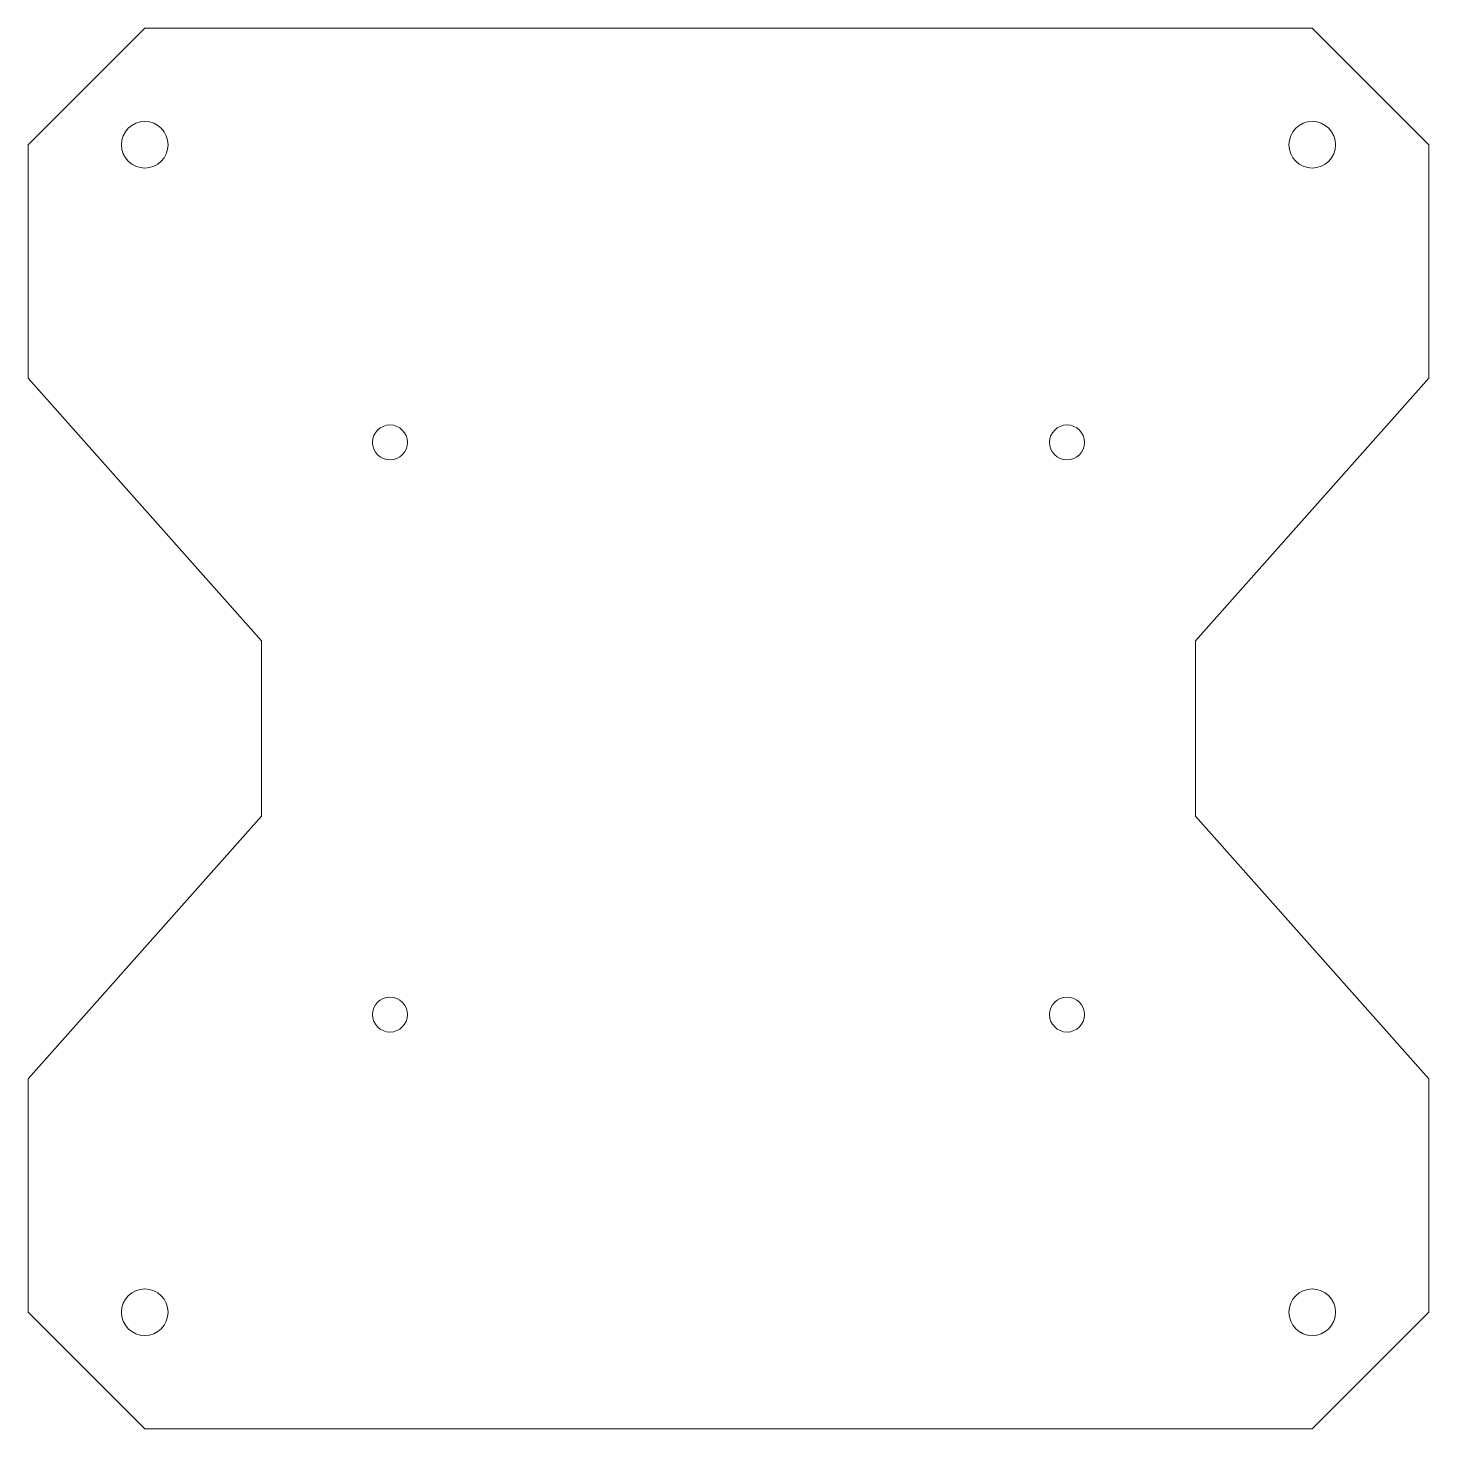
# Model space of a CAD drawing. Header units: millimetres. Extents: x -10 to 110, y -10 to 110.
import ezdxf

# ---------------------------------------------------------------- set-up
doc = ezdxf.new("R2010")
doc.units = ezdxf.units.MM

msp = doc.modelspace()

# ---------------------------------------------------------------- linework, layer by layer
at = {"color": 7, "linetype": 'Continuous', "lineweight": 15}
for p, q in [((0, 110), (-10, 100)), ((100, 110), (0, 110)), ((110, 100), (100, 110)), ((-10, 100), (-10, 80)), ((110, 80), (110, 100)), ((-10, 80), (10, 57.5)), ((90, 57.5), (110, 80)), ((10, 57.5), (10, 42.5)), ((90, 42.5), (90, 57.5)), ((10, 42.5), (-10, 20)), ((110, 20), (90, 42.5)), ((-10, 20), (-10, 0)), ((110, 0), (110, 20)), ((-10, 0), (0, -10)), ((100, -10), (110, 0)), ((0, -10), (100, -10))]:
    msp.add_line(p, q, dxfattribs=at)
for centre, radius in [((0, 100), 2), ((100, 100), 2), ((21, 74.5), 1.5), ((79, 74.5), 1.5), ((21, 25.5), 1.5), ((79, 25.5), 1.5), ((0, 0), 2), ((100, 0), 2)]:
    msp.add_circle(centre, radius, dxfattribs=at)

doc.saveas('drawing.dxf')
